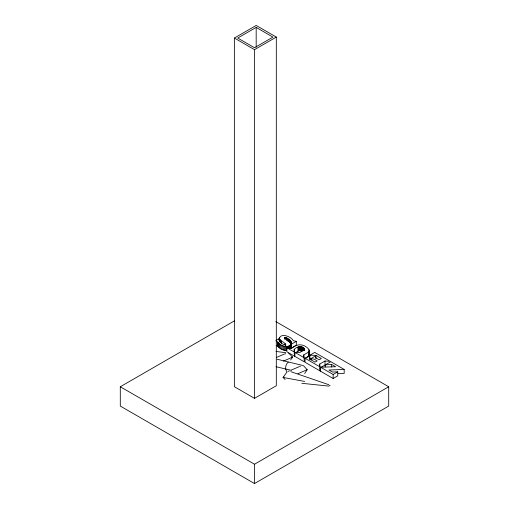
<?xml version="1.0" encoding="UTF-8"?>
<svg xmlns="http://www.w3.org/2000/svg" width="509" height="509" viewBox="0 0 509 509"><rect width="100%" height="100%" fill="white"/><g stroke="black" fill="none" stroke-linecap="round" stroke-linejoin="round"><path stroke-width="0.76" d="M234.541 320.797L120.296 386.751L120.296 406.067L254.5 483.55L388.704 406.067L388.704 386.751L275.833 321.593M234.369 38.041L234.369 386.706L254.5 398.331L276.311 385.739L276.311 37.074L256.18 25.45L234.369 38.041L254.5 49.666L254.5 398.331M254.5 483.55L254.5 464.233L388.704 386.751M256.18 47.248L256.18 27.391L237.722 38.041L254.5 47.725L272.951 37.119L256.18 27.391M329.851 385.765L329.807 385.44L329.864 385.771M290.766 343.766L290.722 348.506L290.467 342.958L284.391 337.715L285.116 337.378L286.662 337.817L289.608 339.707L291.275 341.953L291.358 344.205L296.321 341.342L296.321 345.35L291.358 348.213L291.275 341.953M304.63 350.663L304.662 348.977C302.352 345.115 296.836 346.546 294.17 349.32L294.444 356.147L286.834 351.757L286.834 347.742L291.981 348.054C296.136 344.065 302.467 343.664 306.857 347.38C311.304 350.256 310.083 357.757 304.388 358.527M309.128 355.288L309.237 350.58M279.301 340.101C278.919 332.014 290.944 336.086 293.349 340.731L296.321 341.342M291.358 348.213L291.511 347.475M276.183 341.609L277.698 341.991C280.287 345.789 287.369 348.671 290.722 344.491M304.63 349.327L299.782 352.559L294.896 352.4L294.896 356.408L304.318 361.848L303.784 354.868L308.015 352.419L309.128 351.274M285.288 353.94L285.555 353.539M304.675 373.523L307.169 369.674L303.409 365.64M290.639 359.939L292.637 357.127L288.546 353.061M300.132 366.563L300.431 366.162M287.07 371.869L283.049 377.449L285.078 379.529M254.5 49.666L276.311 37.074M275.865 340.54L278.849 338.816C279.39 341.914 282.501 344.911 285.67 344.771C285.18 342.042 279.823 341.367 279.301 338.091M294.17 353.329L299.158 350.644L302.378 351.076L302.378 347.062M311.406 359.239L309.911 359.195L309.911 355.187L314.715 352.413L330.15 361.326L325.016 361.008L319.709 364.069L319.709 365.411M319.709 364.069L320.256 371.048L305.044 362.268L305.044 358.26L309.319 355.791L309.58 358.991L315.046 362.147L317.202 360.9L314.206 359.169L310.91 358.603L310.91 359.946M310.91 358.603L315.376 356.026L316.159 358.037L319.162 359.768L321.351 358.508L315.885 355.352L309.911 355.187M319.709 368.083L325.016 365.017L325.016 361.008M325.213 366.913L325.213 364.902L330.78 361.689L344.179 369.426L344.179 373.441L338.078 373.676M320.543 367.205L333.147 374.484L337.734 371.831L337.734 375.846L333.147 378.492L320.543 371.22L320.543 367.205L335.616 366.741L331.518 364.374L325.213 364.902M288.495 362.077C285.765 363.49 284.62 368.79 286.662 371.449M284.003 377.048L283.049 377.449L304.649 381.432M297.892 373.727L307.169 369.674L306.59 369.528M283.405 361.142L292.637 357.127L291.74 356.949M284.626 353.94L276.47 357.445M288.011 371.462L289.303 370.908M291.313 370.049L299.496 366.563M328.878 386.115L301.856 383.302M344.179 369.426L328.922 370.018L332.409 372.028L337.734 371.831M277.698 341.991L277.698 346.005C279.695 348.85 283.246 350.574 286.707 350.536L286.707 346.521M275.986 351.445L285.746 352.692M276.005 366.709L291.186 370.304M277.144 359.246L288.45 361.994M289.271 362.192L302.804 365.481M276.183 345.624L277.698 346.005M290.804 371.659L328.814 384.709M286.834 347.742L294.444 352.139L294.444 356.147M294.896 352.4L304.318 357.84M305.044 358.26L320.256 367.04M120.296 386.751L254.5 464.233M290.766 347.781L290.467 342.958M291.485 346.724L290.881 345.191L290.881 341.183M319.849 368.828L320.256 371.048M294.17 349.32L294.444 352.139M333.147 374.484L333.147 378.492M331.518 364.374L331.518 367.053M315.885 355.352L315.885 358.692M315.376 356.026L315.376 357.363M309.319 355.791L309.319 359.131M309.052 349.804L309.052 351.14M308.721 351.891L308.721 355.899M304.522 348.62L304.522 350.625M304.217 348.245L304.217 350.256M303.784 354.868L303.784 356.873M303.746 347.857L303.746 350.529M303.109 347.443L303.109 350.79M301.678 346.782L301.678 350.796M301.016 346.597L301.016 350.612M300.38 346.514L300.38 350.523M299.769 346.527L299.769 350.536M299.158 346.635L299.158 350.644M298.548 346.839L298.548 350.854M297.937 347.138L297.937 351.153M291.485 342.71L291.485 344.046M290.569 344.822L290.569 348.169M290.321 340.426L290.321 343.104M290.327 345.14L290.327 348.48M290.003 345.433L290.003 348.105M289.608 339.707L289.608 342.385M289.596 345.706L289.596 348.379M288.743 339.019L288.743 341.698M288.705 346.126L288.705 348.131M287.725 338.37L287.725 341.043M287.744 346.394L287.744 347.736M286.662 337.817L286.662 340.489M285.791 337.486L285.791 339.49M285.727 344.154L285.727 345.496M285.606 346.502L285.606 350.51M285.116 337.378L285.116 338.714M285.174 343.632L285.174 345.643M284.843 337.41L284.843 338.746M284.626 337.492L284.626 338.829M284.391 337.715L284.391 339.051M284.474 346.336L284.474 350.345M283.328 346.025L283.328 350.039M282.19 345.579L282.19 349.588M281.439 340.896L281.439 343.569M281.051 344.987L281.051 349.002M280.491 340.095L280.491 342.773M280.026 344.345L280.026 348.353M279.842 339.42L279.842 342.099M279.486 338.873L279.486 341.545M279.422 337.391L279.422 340.063M279.155 343.67L279.155 347.685M278.849 338.816L278.849 340.152M278.436 342.977L278.436 346.992M277.876 342.264L277.876 346.273"/></g></svg>
